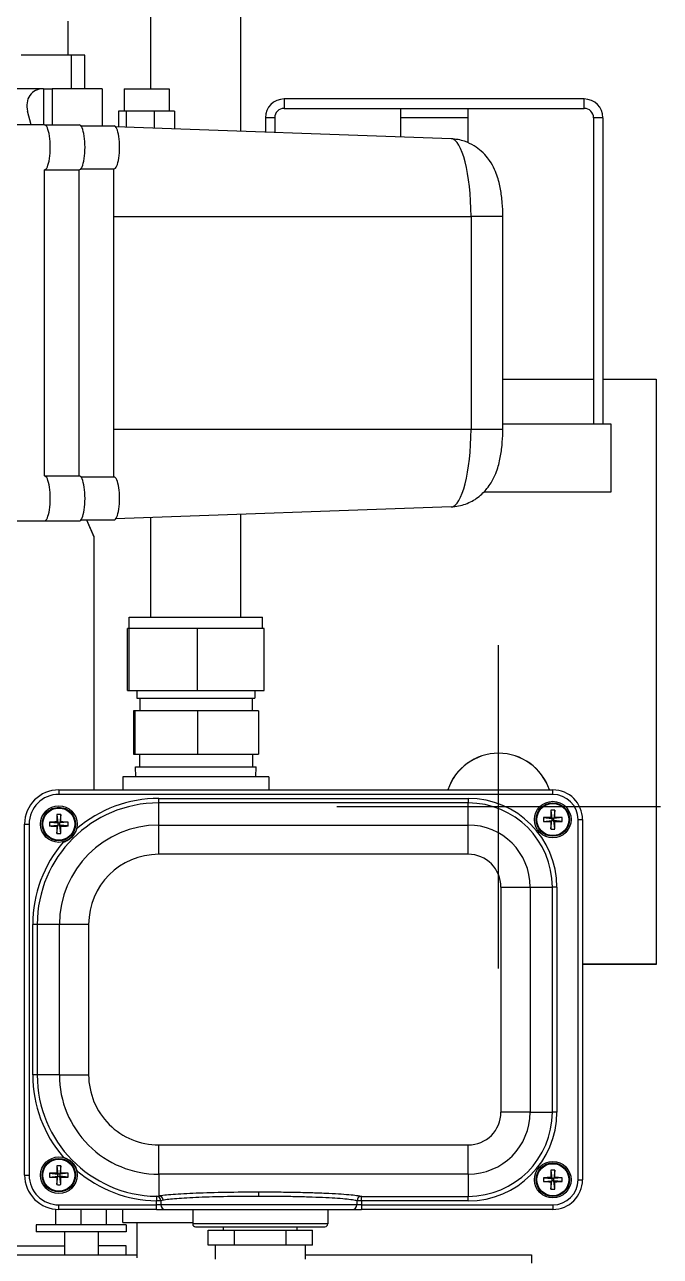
# Model space of a CAD drawing. Header units: inches. Extents: x -883 to 808, y -248 to 1051.
# Drawn here: x -252.96 to -245.9, y 853.35 to 867.04 of the extents above; entities that cross this region are included whole.
import ezdxf

# ---------------------------------------------------------------- set-up
doc = ezdxf.new("R2010")
doc.units = ezdxf.units.IN
doc.header["$MEASUREMENT"] = 0
doc.layers.get('0').update_dxf_attribs({"linetype": 'CONTINUOUS'})
doc.layers.add('EQUIPMENT - COMPRESSORS', color=41, linetype='CONTINUOUS')

# ---------------------------------------------------------------- blocks, each defined once
blk = doc.blocks.new('A$Cb802d3fd')
for p, q in [((90.385, 44.384), (96.885, 44.384)), ((90.385, 43.794), (90.385, 44.384)), ((90.386, 44.384), (96.886, 44.384)), ((90.386, 43.794), (90.386, 44.384)), ((90.386, 44.384), (96.886, 44.384)), ((90.386, 43.794), (90.386, 44.384)), ((96.885, 44.384), (96.885, 43.566)), ((96.886, 44.384), (96.886, 43.566)), ((96.886, 44.384), (96.886, 43.566)), ((90.886, 43.794), (87.483, 43.794)), ((87.483, 43.794), (87.483, 43.689)), ((90.886, 43.884), (90.886, 42.681)), ((91.636, 43.884), (90.886, 43.884)), ((90.886, 43.884), (90.886, 42.681)), ((91.636, 43.884), (90.886, 43.884)), ((91.636, 42.475), (91.636, 43.884)), ((91.636, 42.475), (91.636, 43.884)), ((87.483, 43.689), (90.886, 43.689)), ((90.385, 42.681), (90.385, 43.689)), ((90.386, 42.681), (90.386, 43.689)), ((90.386, 42.681), (90.386, 43.689)), ((87.379, 43.584), (87.274, 43.584)), ((87.274, 43.584), (87.274, 40.253)), ((87.379, 40.253), (87.379, 43.584)), ((95.278, 43.516), (95.278, 43.566)), ((95.278, 43.566), (99.278, 43.566)), ((99.278, 43.516), (95.278, 43.516)), ((99.278, 43.516), (99.278, 43.566)), ((94.998, 43.236), (94.948, 43.236)), ((94.948, 37.751), (94.948, 43.236)), ((94.998, 43.236), (94.998, 37.751)), ((95.173, 43.258), (95.266, 43.248)), ((95.255, 43.259), (95.266, 43.248)), ((95.256, 43.341), (95.266, 43.248)), ((95.266, 43.225), (95.266, 43.248)), ((95.289, 43.248), (95.266, 43.248)), ((95.299, 43.341), (95.289, 43.248)), ((95.289, 43.248), (95.301, 43.259)), ((95.382, 43.258), (95.289, 43.248)), ((95.289, 43.248), (95.289, 43.225)), ((96.028, 43.281), (96.028, 43.231)), ((96.028, 43.281), (98.528, 43.281)), ((98.528, 43.281), (98.528, 43.231)), ((99.173, 43.258), (99.266, 43.248)), ((99.255, 43.259), (99.266, 43.248)), ((99.256, 43.341), (99.266, 43.248)), ((99.289, 43.248), (99.266, 43.248)), ((99.266, 43.225), (99.266, 43.248)), ((99.299, 43.341), (99.289, 43.248)), ((99.289, 43.248), (99.301, 43.259)), ((99.382, 43.258), (99.289, 43.248)), ((99.289, 43.248), (99.289, 43.225)), ((99.558, 43.236), (99.608, 43.236)), ((99.558, 41.111), (99.558, 43.236)), ((99.608, 43.236), (99.608, 41.111)), ((95.173, 43.215), (95.266, 43.225)), ((95.266, 43.225), (95.255, 43.214)), ((95.256, 43.132), (95.266, 43.225)), ((95.266, 43.225), (95.289, 43.225)), ((95.382, 43.215), (95.289, 43.225)), ((95.301, 43.214), (95.289, 43.225)), ((95.299, 43.132), (95.289, 43.225)), ((98.528, 43.231), (96.028, 43.231)), ((96.028, 42.985), (96.028, 43.231)), ((98.528, 42.985), (98.528, 43.231)), ((99.173, 43.215), (99.266, 43.225)), ((99.266, 43.225), (99.255, 43.214)), ((99.256, 43.132), (99.266, 43.225)), ((99.266, 43.225), (99.289, 43.225)), ((99.301, 43.214), (99.289, 43.225)), ((99.299, 43.132), (99.289, 43.225)), ((99.382, 43.215), (99.289, 43.225)), ((96.028, 42.985), (98.528, 42.985)), ((96.028, 42.661), (96.028, 42.985)), ((98.528, 42.985), (98.528, 42.661)), ((100.114, 43), (100.204, 43)), ((100.114, 40.488), (100.114, 43)), ((88.58, 42.681), (88.58, 42.328)), ((90.941, 42.681), (88.58, 42.681)), ((90.941, 42.328), (90.941, 42.681)), ((98.528, 42.661), (96.028, 42.661)), ((87.379, 42.294), (87.483, 42.294)), ((87.483, 42.294), (87.759, 42.294)), ((87.483, 42.294), (87.483, 41.544)), ((88.58, 42.328), (90.941, 42.328)), ((88.58, 38.361), (88.58, 42.328)), ((90.941, 38.361), (90.941, 42.328)), ((95.043, 42.296), (95.093, 42.296)), ((95.043, 38.86), (95.043, 42.296)), ((95.093, 42.296), (95.093, 38.86)), ((95.339, 42.296), (95.093, 42.296)), ((95.339, 38.86), (95.339, 42.296)), ((95.664, 42.296), (95.339, 42.296)), ((95.664, 42.296), (95.664, 38.86)), ((98.892, 38.86), (98.892, 42.296)), ((99.217, 42.296), (98.892, 42.296)), ((99.217, 42.296), (99.463, 42.296)), ((99.217, 42.296), (99.217, 38.86)), ((99.512, 42.296), (99.463, 42.296)), ((99.463, 41.111), (99.463, 42.296)), ((99.512, 42.296), (99.512, 41.111)), ((87.717, 42.106), (87.583, 38.382)), ((91.804, 42.106), (91.939, 38.382)), ((87.379, 41.544), (87.483, 41.544)), ((87.483, 41.544), (87.697, 41.544)), ((99.512, 41.111), (99.463, 41.111)), ((99.512, 41.111), (99.512, 41.062)), ((99.512, 41.111), (99.558, 41.111)), ((99.558, 41.062), (99.512, 41.062)), ((99.558, 41.111), (99.608, 41.111)), ((99.558, 41.111), (99.558, 41.062)), ((99.558, 41.062), (99.558, 38.883)), ((99.608, 41.012), (99.608, 41.111)), ((99.608, 38.932), (99.608, 41.012)), ((99.481, 40.76), (99.481, 40.76)), ((99.608, 40.738), (99.769, 40.738)), ((99.769, 40.738), (99.769, 39.238)), ((99.801, 39.27), (99.801, 40.706)), ((99.84, 40.277), (99.84, 40.566)), ((100.005, 40.566), (99.84, 40.566)), ((100.005, 40.566), (100.005, 40.422)), ((99.84, 40.397), (99.801, 40.397)), ((100.005, 40.488), (100.162, 40.488)), ((100.005, 40.422), (100.005, 40.277)), ((87.274, 40.253), (87.379, 40.253)), ((99.84, 39.7), (99.84, 40.277)), ((100.005, 40.277), (99.84, 40.277)), ((100.005, 40.277), (100.005, 39.988)), ((87.483, 40.148), (87.646, 40.148)), ((87.483, 40.148), (87.483, 40.044)), ((87.483, 40.044), (87.643, 40.044)), ((93.03, 38.533), (93.03, 40.013)), ((93.155, 40.013), (93.03, 40.013)), ((93.843, 40.032), (93.155, 40.032)), ((93.155, 40.032), (93.155, 39.29)), ((93.843, 39.29), (93.843, 40.032)), ((94.07, 39.968), (94.55, 39.968)), ((94.07, 39.968), (94.07, 39.289)), ((94.55, 39.289), (94.55, 39.968)), ((94.803, 40.083), (94.803, 38.463)), ((94.803, 40.083), (94.948, 40.083)), ((99.463, 39.972), (99.413, 39.972)), ((100.005, 39.988), (100.005, 39.7)), ((93.843, 39.929), (93.93, 39.929)), ((93.93, 38.618), (93.93, 39.929)), ((93.93, 39.896), (94.07, 39.896)), ((94.55, 39.902), (94.694, 39.902)), ((94.694, 38.604), (94.694, 39.943)), ((94.803, 39.94), (94.694, 39.943)), ((87.633, 39.773), (84.639, 39.773)), ((93.03, 39.773), (91.889, 39.773)), ((99.84, 39.411), (99.84, 39.7)), ((100.005, 39.7), (99.84, 39.7)), ((100.005, 39.7), (100.005, 39.555)), ((99.84, 39.58), (99.801, 39.58)), ((100.005, 39.555), (100.005, 39.411)), ((100.005, 39.411), (99.84, 39.411)), ((100.005, 39.488), (100.162, 39.488)), ((93.843, 39.29), (93.155, 39.29)), ((93.155, 39.29), (93.155, 38.532)), ((93.843, 38.532), (93.843, 39.29)), ((94.07, 39.289), (94.55, 39.289)), ((94.07, 39.289), (94.07, 38.594)), ((94.55, 38.594), (94.55, 39.289)), ((99.608, 39.238), (99.769, 39.238)), ((99.753, 38.463), (99.753, 39.238)), ((87.411, 39.037), (87.606, 39.037)), ((87.411, 39.037), (87.411, 38.809)), ((87.161, 38.475), (87.161, 38.975)), ((87.161, 38.975), (87.411, 38.975)), ((95.093, 38.86), (95.043, 38.86)), ((95.339, 38.86), (95.093, 38.86)), ((95.664, 38.86), (95.339, 38.86)), ((99.217, 38.86), (98.892, 38.86)), ((99.217, 38.86), (99.457, 38.86)), ((99.512, 38.883), (99.512, 38.834)), ((99.512, 38.883), (99.558, 38.883)), ((99.558, 38.883), (99.558, 38.834)), ((99.608, 38.834), (99.608, 38.932)), ((87.161, 38.773), (84.639, 38.773)), ((87.411, 38.809), (87.598, 38.809)), ((87.411, 38.809), (87.411, 38.497)), ((93.03, 38.773), (91.925, 38.773)), ((99.462, 38.835), (99.512, 38.834)), ((99.558, 38.834), (99.512, 38.834)), ((99.608, 38.834), (99.558, 38.834)), ((99.558, 37.751), (99.558, 38.834)), ((99.608, 38.834), (99.608, 37.751)), ((93.843, 38.618), (93.93, 38.618)), ((93.93, 38.651), (94.07, 38.651)), ((94.07, 38.594), (94.55, 38.594)), ((94.07, 38.594), (94.07, 38.579)), ((94.55, 38.645), (94.694, 38.645)), ((94.55, 38.579), (94.55, 38.594)), ((94.803, 38.607), (94.694, 38.604)), ((99.753, 38.616), (100.145, 38.616)), ((100.114, 35.75), (100.114, 38.616)), ((87.161, 38.475), (87.411, 38.475)), ((87.411, 38.497), (87.587, 38.497)), ((87.411, 38.497), (87.411, 38.414)), ((93.155, 38.533), (93.03, 38.533)), ((93.843, 38.532), (93.155, 38.532)), ((93.155, 38.532), (93.155, 38.515)), ((93.843, 38.515), (93.155, 38.515)), ((93.843, 38.515), (93.843, 38.532)), ((94.07, 38.579), (94.55, 38.579)), ((94.803, 38.463), (94.948, 38.463)), ((99.753, 38.463), (99.608, 38.463)), ((99.778, 38.5), (99.778, 37.5)), ((99.778, 38.5), (99.856, 38.5)), ((99.856, 38.5), (99.856, 37.5)), ((100.114, 38.5), (100.011, 38.5)), ((100.011, 38.5), (100.011, 38.188)), ((100.114, 38.5), (100.011, 38.5)), ((100.011, 38.5), (100.011, 38.188)), ((87.411, 38.414), (87.584, 38.414)), ((87.572, 37.997), (87.572, 38.364)), ((88.049, 37.997), (88.049, 38.364)), ((88.58, 38.361), (88.049, 38.361)), ((90.941, 38.361), (88.58, 38.361)), ((91.472, 38.361), (90.941, 38.361)), ((91.472, 37.997), (91.472, 38.364)), ((91.949, 37.997), (91.949, 38.364)), ((87.161, 38.231), (87.161, 37.676)), ((87.161, 38.231), (87.572, 38.231)), ((99.778, 38.281), (99.608, 38.281)), ((99.856, 38.188), (100.114, 38.188)), ((87.161, 38.039), (86.786, 38.039)), ((86.786, 38.039), (86.786, 37.89)), ((91.949, 38.058), (92.135, 38.138)), ((91.949, 38.058), (92.136, 38.138)), ((91.949, 38.058), (92.136, 38.138)), ((92.135, 38.138), (94.948, 38.138)), ((92.136, 38.138), (94.948, 38.138)), ((92.136, 38.138), (94.948, 38.138)), ((96.442, 38.082), (98.114, 38.082)), ((96.442, 38.082), (96.442, 37.758)), ((98.114, 37.758), (98.114, 38.082)), ((87.561, 37.591), (87.561, 37.977)), ((91.461, 37.977), (88.061, 37.977)), ((88.061, 37.591), (88.061, 37.977)), ((91.461, 37.591), (91.461, 37.977)), ((91.961, 37.591), (91.961, 37.977)), ((99.778, 38), (99.608, 38)), ((86.786, 37.856), (86.411, 37.856)), ((86.786, 37.89), (86.786, 37.333)), ((87.161, 37.89), (86.786, 37.89)), ((95.223, 37.773), (95.316, 37.763)), ((95.305, 37.774), (95.316, 37.763)), ((95.306, 37.856), (95.316, 37.763)), ((95.316, 37.74), (95.316, 37.763)), ((95.339, 37.763), (95.316, 37.763)), ((95.349, 37.856), (95.339, 37.763)), ((95.339, 37.763), (95.351, 37.774)), ((95.432, 37.773), (95.339, 37.763)), ((95.339, 37.763), (95.339, 37.74)), ((99.123, 37.773), (99.216, 37.763)), ((99.216, 37.763), (99.205, 37.774)), ((99.206, 37.856), (99.216, 37.763)), ((99.216, 37.763), (99.239, 37.763)), ((99.216, 37.763), (99.216, 37.74)), ((99.249, 37.856), (99.239, 37.763)), ((99.251, 37.774), (99.239, 37.763)), ((99.332, 37.773), (99.239, 37.763)), ((99.239, 37.74), (99.239, 37.763)), ((99.856, 37.813), (100.114, 37.813)), ((100.011, 36.75), (100.011, 37.813)), ((100.011, 36.75), (100.011, 37.813)), ((87.161, 37.58), (87.161, 37.676)), ((87.161, 37.676), (87.561, 37.676)), ((94.948, 37.751), (94.998, 37.751)), ((95.223, 37.73), (95.316, 37.74)), ((95.316, 37.74), (95.305, 37.729)), ((95.306, 37.647), (95.316, 37.74)), ((95.316, 37.74), (95.339, 37.74)), ((95.432, 37.73), (95.339, 37.74)), ((95.351, 37.729), (95.339, 37.74)), ((95.349, 37.647), (95.339, 37.74)), ((96.442, 37.758), (96.442, 37.512)), ((98.114, 37.758), (96.442, 37.758)), ((98.114, 37.758), (98.114, 37.512)), ((99.123, 37.73), (99.216, 37.74)), ((99.205, 37.729), (99.216, 37.74)), ((99.206, 37.647), (99.216, 37.74)), ((99.239, 37.74), (99.216, 37.74)), ((99.239, 37.74), (99.251, 37.729)), ((99.249, 37.647), (99.239, 37.74)), ((99.332, 37.73), (99.239, 37.74)), ((99.608, 37.751), (99.558, 37.751)), ((99.778, 37.719), (99.606, 37.719)), ((87.161, 37.58), (87.161, 36.952)), ((87.161, 37.58), (87.561, 37.58)), ((87.561, 37.591), (87.561, 37.056)), ((91.461, 37.591), (88.061, 37.591)), ((91.961, 36.178), (91.961, 37.591)), ((96.442, 37.512), (96.442, 37.462)), ((96.442, 37.512), (98.114, 37.512)), ((98.114, 37.512), (98.114, 37.462)), ((99.778, 37.5), (99.856, 37.5)), ((87.561, 37.442), (87.411, 37.403)), ((95.328, 37.371), (95.328, 37.421)), ((95.328, 37.421), (99.228, 37.421)), ((99.228, 37.371), (95.328, 37.371)), ((98.114, 37.462), (96.442, 37.462)), ((99.228, 37.371), (99.228, 37.421))]:
    blk.add_line(p, q)
at = {"ltscale": 0.207389}
for p, q in [((95.136, 44.43), (95.136, 40.839)), ((95.136, 44.43), (95.136, 40.839)), ((96.931, 42.634), (93.34, 42.634)), ((96.931, 42.634), (93.34, 42.634))]:
    blk.add_line(p, q, dxfattribs=at)
for centre, radius in [((95.278, 43.236), 0.203), ((95.278, 43.236), 0.186), ((95.278, 43.236), 0.178), ((99.278, 43.236), 0.203), ((99.278, 43.236), 0.186), ((99.278, 43.236), 0.178), ((95.328, 37.751), 0.203), ((95.328, 37.751), 0.186), ((95.328, 37.751), 0.178), ((99.228, 37.751), 0.203), ((99.228, 37.751), 0.186), ((99.228, 37.751), 0.178)]:
    blk.add_circle(centre, radius)
for centre, radius, start, end in [((87.483, 43.584), 0.209, 90, 180), ((87.483, 43.584), 0.105, 90, 180), ((95.278, 43.236), 0.33, 90, 180), ((95.278, 43.236), 0.28, 90, 180), ((99.278, 43.236), 0.33, 0, 90), ((99.278, 43.236), 0.28, 0, 90), ((96.028, 42.296), 0.985, 90, 180), ((98.528, 42.296), 0.985, 0, 90), ((95.135, 42.634), 0.594, 108.4085, 251.5915), ((95.136, 42.634), 0.594, 108.4593, 251.5407), ((95.136, 42.634), 0.594, 108.4593, 251.5407), ((96.028, 42.296), 0.935, 90, 180), ((98.528, 42.296), 0.935, 0, 90), ((96.028, 42.296), 0.689, 90, 180), ((98.528, 42.296), 0.689, 0, 90), ((96.028, 42.296), 0.364, 90, 180), ((98.528, 42.296), 0.364, 0, 90), ((99.769, 40.706), 0.032, 0, 90), ((87.483, 40.253), 0.209, 180, 270), ((87.483, 40.253), 0.105, 180, 270), ((99.769, 39.27), 0.032, 270, 0), ((96.442, 38.86), 1.399, 180, 220.6334), ((96.442, 38.86), 1.349, 180, 270), ((96.442, 38.86), 1.103, 180, 270), ((96.442, 38.86), 0.778, 180, 270), ((98.114, 38.86), 1.103, 270, 0), ((98.114, 38.86), 0.778, 270, 0), ((98.114, 38.86), 1.349, 270, 358.9173), ((98.114, 38.86), 1.399, 319.3666, 358.9173), ((96.442, 38.86), 1.399, 229.1089, 270), ((98.114, 38.86), 1.399, 270, 310.8911), ((95.328, 37.751), 0.38, 180, 270), ((95.328, 37.751), 0.33, 180, 270), ((99.228, 37.751), 0.38, 270, 0), ((99.228, 37.751), 0.33, 270, 0)]:
    blk.add_arc(centre, radius, start, end)
for centre, major_axis, ratio, start_param, end_param in [((95.278, 43.234), (-0.304, 0), 0.083647, 4.787645, 5.063835), ((95.352, 43.236), (0, 0.289), 0.620849, 1.496744, 1.644849), ((95.28, 43.236), (0, -0.304), 0.083647, 4.360943, 4.637133), ((95.278, 43.162), (0.289, 0), 0.620849, 1.496744, 1.644849), ((95.275, 43.236), (0, 0.304), 0.083647, 4.787645, 5.063835), ((95.278, 43.234), (-0.304, 0), 0.083647, 4.360943, 4.637133), ((95.204, 43.236), (0, -0.289), 0.620849, 1.496744, 1.644849), ((99.278, 43.234), (-0.304, 0), 0.083647, 4.787645, 5.063835), ((99.352, 43.236), (0, 0.289), 0.620849, 1.496744, 1.644849), ((99.28, 43.236), (0, -0.304), 0.083647, 4.360943, 4.637133), ((99.278, 43.162), (0.289, 0), 0.620849, 1.496744, 1.644849), ((99.275, 43.236), (0, 0.304), 0.083647, 4.787645, 5.063835), ((99.278, 43.234), (-0.304, 0), 0.083647, 4.360943, 4.637133), ((99.204, 43.236), (0, -0.289), 0.620849, 1.496744, 1.644849), ((95.278, 43.239), (0.304, 0), 0.083647, 4.360943, 4.637133), ((95.28, 43.236), (0, -0.304), 0.083647, 4.787645, 5.063835), ((95.278, 43.311), (-0.289, 0), 0.620849, 1.496744, 1.644849), ((95.275, 43.236), (0, 0.304), 0.083647, 4.360943, 4.637133), ((95.278, 43.239), (0.304, 0), 0.083647, 4.787645, 5.063835), ((99.278, 43.239), (0.304, 0), 0.083647, 4.360943, 4.637133), ((99.28, 43.236), (0, -0.304), 0.083647, 4.787645, 5.063835), ((99.278, 43.311), (-0.289, 0), 0.620849, 1.496744, 1.644849), ((99.275, 43.236), (0, 0.304), 0.083647, 4.360943, 4.637133), ((99.278, 43.239), (0.304, 0), 0.083647, 4.787645, 5.063835), ((88.58, 42.104), (-0.863, 0), 0.25983, 4.712389, 6.273789), ((90.941, 42.104), (0.863, 0), 0.25983, 0.009396, 1.570796), ((99.512, 41.111), (-0.0481, 0.0135), 0.981797, 0.27916, 1.840375), ((99.558, 41.012), (0.05, 0), 0.983099, 0, 1.570796), ((99.507, 38.86), (-0.0492, -0.0089), 0.959063, 4.54112, 6.097311), ((99.512, 38.834), (-0.0484, -0.0127), 0.981965, 4.460042, 6.002703), ((99.558, 38.932), (0.05, 0), 0.983099, 4.712389, 6.283185), ((87.811, 38.364), (0.238, 0), 0.25983, 0, 3.141593), ((91.711, 38.364), (0.238, 0), 0.25983, 0, 3.141593), ((87.811, 37.977), (0.25, 0), 0.25983, 0, 3.141593), ((91.711, 37.977), (0.25, 0), 0.25983, 0, 3.141593), ((95.328, 37.749), (-0.304, 0), 0.083647, 4.787645, 5.063835), ((95.402, 37.751), (0, 0.289), 0.620849, 1.496744, 1.644849), ((95.33, 37.751), (0, -0.304), 0.083647, 4.360943, 4.637133), ((95.328, 37.677), (0.289, 0), 0.620849, 1.496744, 1.644849), ((95.325, 37.751), (0, 0.304), 0.083647, 4.787645, 5.063835), ((95.328, 37.749), (-0.304, 0), 0.083647, 4.360943, 4.637133), ((95.254, 37.751), (0, -0.289), 0.620849, 1.496744, 1.644849), ((99.228, 37.749), (-0.304, 0), 0.083647, 4.787645, 5.063835), ((99.302, 37.751), (0, 0.289), 0.620849, 1.496744, 1.644849), ((99.23, 37.751), (0, -0.304), 0.083647, 4.360943, 4.637133), ((99.228, 37.677), (0.289, 0), 0.620849, 1.496744, 1.644849), ((99.225, 37.751), (0, 0.304), 0.083647, 4.787645, 5.063835), ((99.228, 37.749), (-0.304, 0), 0.083647, 4.360943, 4.637133), ((99.154, 37.751), (0, -0.289), 0.620849, 1.496744, 1.644849), ((87.811, 37.591), (0.25, 0), 0.25983, 0, 3.141593), ((91.711, 37.591), (0.25, 0), 0.25983, 0, 3.141593), ((95.328, 37.754), (0.304, 0), 0.083647, 4.360943, 4.637133), ((95.33, 37.751), (0, -0.304), 0.083647, 4.787645, 5.063835), ((95.328, 37.826), (-0.289, 0), 0.620849, 1.496744, 1.644849), ((95.325, 37.751), (0, 0.304), 0.083647, 4.360943, 4.637133), ((95.328, 37.754), (0.304, 0), 0.083647, 4.787645, 5.063835), ((99.228, 37.754), (0.304, 0), 0.083647, 4.360943, 4.637133), ((99.23, 37.751), (0, -0.304), 0.083647, 4.787645, 5.063835), ((99.228, 37.826), (-0.289, 0), 0.620849, 1.496744, 1.644849), ((99.225, 37.751), (0, 0.304), 0.083647, 4.360943, 4.637133), ((99.228, 37.754), (0.304, 0), 0.083647, 4.787645, 5.063835), ((87.411, 37.645), (-0.198, -0.198), 0.766495, 5.62921, 7.200007)]:
    blk.add_ellipse(centre, major_axis=major_axis, ratio=ratio, start_param=start_param, end_param=end_param)
for points, knots in [([(88.58, 42.681), (88.529, 42.681), (88.478, 42.679), (88.376, 42.671), (88.326, 42.664), (88.226, 42.646), (88.176, 42.634), (88.066, 42.595), (88.006, 42.572), (87.904, 42.493), (87.879, 42.47), (87.814, 42.397), (87.772, 42.337), (87.729, 42.21), (87.719, 42.159), (87.717, 42.106)], [1.570796, 1.570796, 1.570796, 1.570796, 1.883076, 1.883076, 2.195356, 2.195356, 2.507636, 2.507636, 2.819916, 2.819916, 2.914455, 2.914455, 3.053767, 3.053767, 3.132196, 3.132196, 3.132196, 3.132196]), ([(91.804, 42.106), (91.802, 42.163), (91.791, 42.218), (91.754, 42.32), (91.728, 42.365), (91.667, 42.447), (91.633, 42.48), (91.555, 42.542), (91.515, 42.565), (91.417, 42.612), (91.365, 42.628), (91.263, 42.653), (91.213, 42.662), (91.112, 42.674), (91.062, 42.678), (90.987, 42.681), (90.964, 42.681), (90.941, 42.681)], [0.009396, 0.009396, 0.009396, 0.009396, 0.09389, 0.09389, 0.18826, 0.18826, 0.311247, 0.311247, 0.494055, 0.494055, 0.806335, 0.806335, 1.118615, 1.118615, 1.430895, 1.430895, 1.570796, 1.570796, 1.570796, 1.570796]), ([(99.413, 39.972), (99.413, 40.039), (99.413, 40.106), (99.414, 40.172), (99.415, 40.238), (99.415, 40.303), (99.417, 40.366), (99.418, 40.429), (99.419, 40.49), (99.421, 40.548), (99.423, 40.606), (99.425, 40.661), (99.427, 40.712), (99.429, 40.764), (99.432, 40.812), (99.434, 40.855), (99.437, 40.898), (99.44, 40.937), (99.443, 40.971), (99.446, 41.005), (99.449, 41.034), (99.452, 41.057), (99.456, 41.081), (99.459, 41.099), (99.463, 41.111)], [0, 0, 0, 0, 0.173335, 0.173335, 0.173335, 0.346671, 0.346671, 0.346671, 0.520006, 0.520006, 0.520006, 0.693342, 0.693342, 0.693342, 0.866677, 0.866677, 0.866677, 1.040013, 1.040013, 1.040013, 1.213348, 1.213348, 1.213348, 1.386684, 1.386684, 1.386684, 1.386684]), ([(99.512, 41.062), (99.509, 41.05), (99.506, 41.033), (99.499, 40.988), (99.496, 40.96), (99.49, 40.896), (99.487, 40.858), (99.482, 40.775), (99.479, 40.73), (99.475, 40.631), (99.473, 40.578), (99.469, 40.467), (99.468, 40.409), (99.465, 40.289), (99.464, 40.227), (99.463, 40.1), (99.463, 40.036), (99.463, 39.972)], [4.896502, 4.896502, 4.896502, 4.896502, 5.069837, 5.069837, 5.243173, 5.243173, 5.416508, 5.416508, 5.589843, 5.589843, 5.763179, 5.763179, 5.936514, 5.936514, 6.10985, 6.10985, 6.283185, 6.283185, 6.283185, 6.283185]), ([(99.457, 38.86), (99.45, 38.895), (99.445, 38.949), (99.439, 39.02), (99.434, 39.09), (99.429, 39.178), (99.425, 39.277), (99.421, 39.377), (99.418, 39.488), (99.416, 39.606), (99.414, 39.724), (99.413, 39.848), (99.413, 39.972)], [4.995194, 4.995194, 4.995194, 4.995194, 5.317192, 5.317192, 5.317192, 5.63919, 5.63919, 5.63919, 5.961188, 5.961188, 5.961188, 6.283185, 6.283185, 6.283185, 6.283185]), ([(99.463, 39.972), (99.463, 39.853), (99.464, 39.735), (99.468, 39.509), (99.471, 39.402), (99.479, 39.212), (99.484, 39.129), (99.494, 38.993), (99.5, 38.942), (99.507, 38.908)], [0, 0, 0, 0, 0.321998, 0.321998, 0.643995, 0.643995, 0.965993, 0.965993, 1.287991, 1.287991, 1.287991, 1.287991]), ([(95.526, 37.803), (95.525, 37.809), (95.523, 37.816), (95.514, 37.838), (95.507, 37.853), (95.494, 37.872), (95.49, 37.877), (95.483, 37.885), (95.48, 37.888), (95.477, 37.892), (95.476, 37.893), (95.474, 37.895), (95.474, 37.895), (95.473, 37.896), (95.472, 37.897), (95.471, 37.898), (95.471, 37.898), (95.469, 37.9), (95.467, 37.902), (95.455, 37.913), (95.444, 37.921), (95.416, 37.937), (95.398, 37.945), (95.38, 37.95)], [-1.4089076, -1.4089076, -1.4089076, -1.4089076, -1.3776353, -1.3776353, -1.3042165, -1.3042165, -1.2757517, -1.2757517, -1.2583148, -1.2583148, -1.253111, -1.253111, -1.2498681, -1.2498681, -1.2468892, -1.2468892, -1.2430719, -1.2430719, -1.2349535, -1.2349535, -1.1703409, -1.1703409, -1.0647474, -1.0647474, -1.0647474, -1.0647474]), ([(99.029, 37.803), (99.034, 37.821), (99.042, 37.839), (99.058, 37.867), (99.066, 37.878), (99.077, 37.89), (99.078, 37.892), (99.08, 37.894), (99.081, 37.894), (99.082, 37.895), (99.082, 37.896), (99.083, 37.897), (99.084, 37.897), (99.085, 37.899), (99.086, 37.9), (99.09, 37.903), (99.093, 37.906), (99.101, 37.913), (99.106, 37.917), (99.125, 37.93), (99.14, 37.937), (99.163, 37.946), (99.169, 37.948), (99.175, 37.95)], [1.0647474, 1.0647474, 1.0647474, 1.0647474, 1.1703409, 1.1703409, 1.2349535, 1.2349535, 1.2430719, 1.2430719, 1.2468892, 1.2468892, 1.2498681, 1.2498681, 1.253111, 1.253111, 1.2583148, 1.2583148, 1.2757517, 1.2757517, 1.3042165, 1.3042165, 1.3776353, 1.3776353, 1.4089076, 1.4089076, 1.4089076, 1.4089076])]:
    blk.add_open_spline(points, degree=3, knots=knots)
for points in [[(99.462, 38.835), (99.46, 38.842), (99.459, 38.85), (99.457, 38.86)], [(99.507, 38.908), (99.509, 38.898), (99.51, 38.89), (99.512, 38.883)]]:
    blk.add_open_spline(points, degree=3)

msp = doc.modelspace()

# ---------------------------------------------------------------- block references
at = {"layer": 'EQUIPMENT - COMPRESSORS', "rotation": 270}
msp.add_blockref('A$Cb802d3fd', (-290.33007, 953.48357), dxfattribs=at)

doc.saveas('drawing.dxf')
